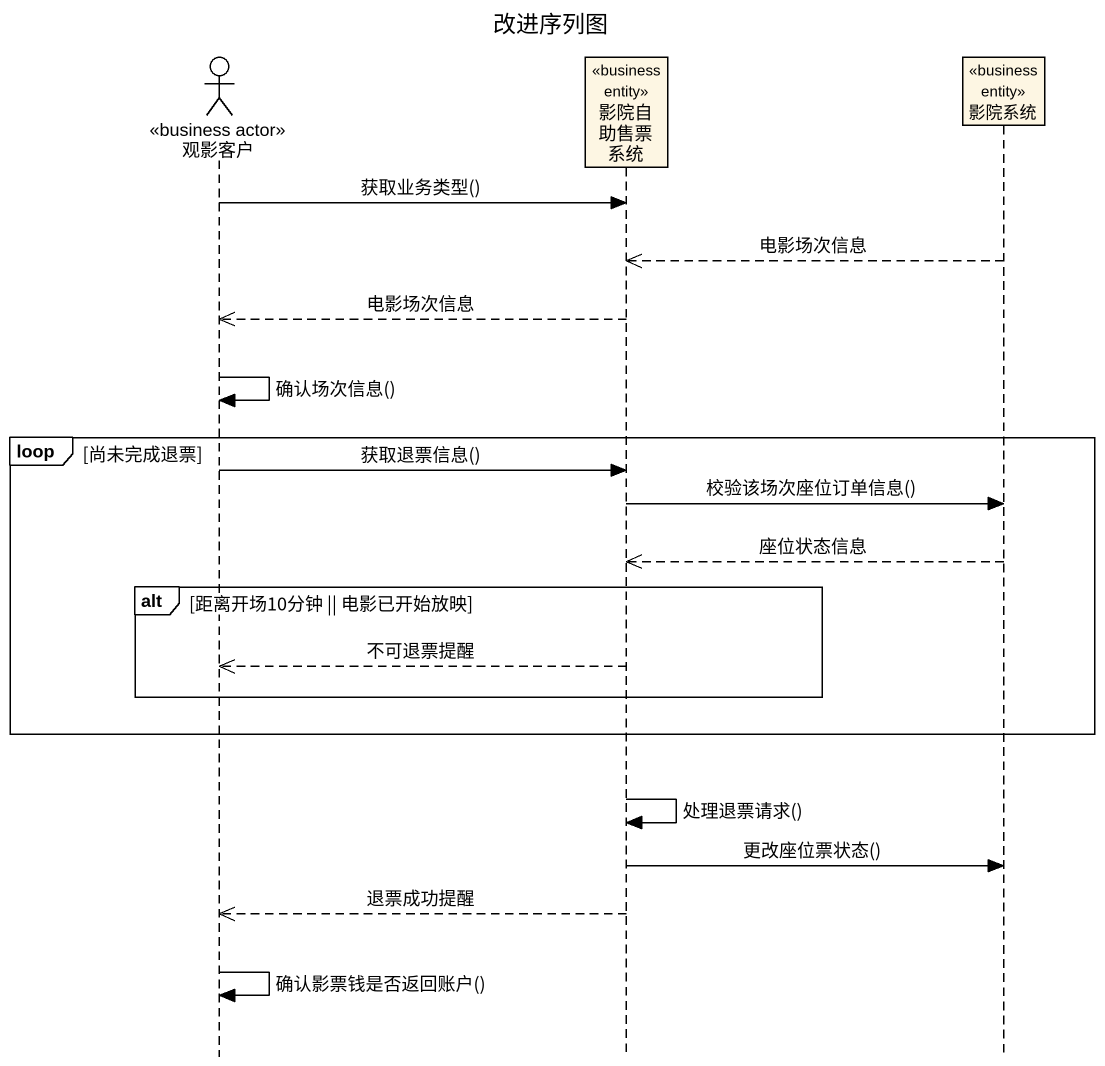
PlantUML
@startuml
title 改进序列图
hide footbox
actor 观影客户 <<business actor>>
participant 影院自助售票系统 <<business entity>>
participant 影院系统 <<business entity>>

观影客户 -> 影院自助售票系统 : 获取业务类型()
影院系统 -->> 影院自助售票系统 : 电影场次信息
影院自助售票系统 -->> 观影客户 : 电影场次信息
观影客户 -> 观影客户 : 确认场次信息()
loop 尚未完成退票
  观影客户 -> 影院自助售票系统 : 获取退票信息()
  影院自助售票系统 -> 影院系统 : 校验该场次座位订单信息()
  影院系统 -->> 影院自助售票系统 : 座位状态信息
  alt 距离开场10分钟 || 电影已开始放映
    影院自助售票系统 -->> 观影客户 : 不可退票提醒
  end
end
影院自助售票系统 -> 影院自助售票系统 : 处理退票请求()
影院自助售票系统 -> 影院系统 : 更改座位票状态()
影院自助售票系统 -->> 观影客户 : 退票成功提醒
观影客户 -> 观影客户 : 确认影票钱是否返回账户()
@enduml
